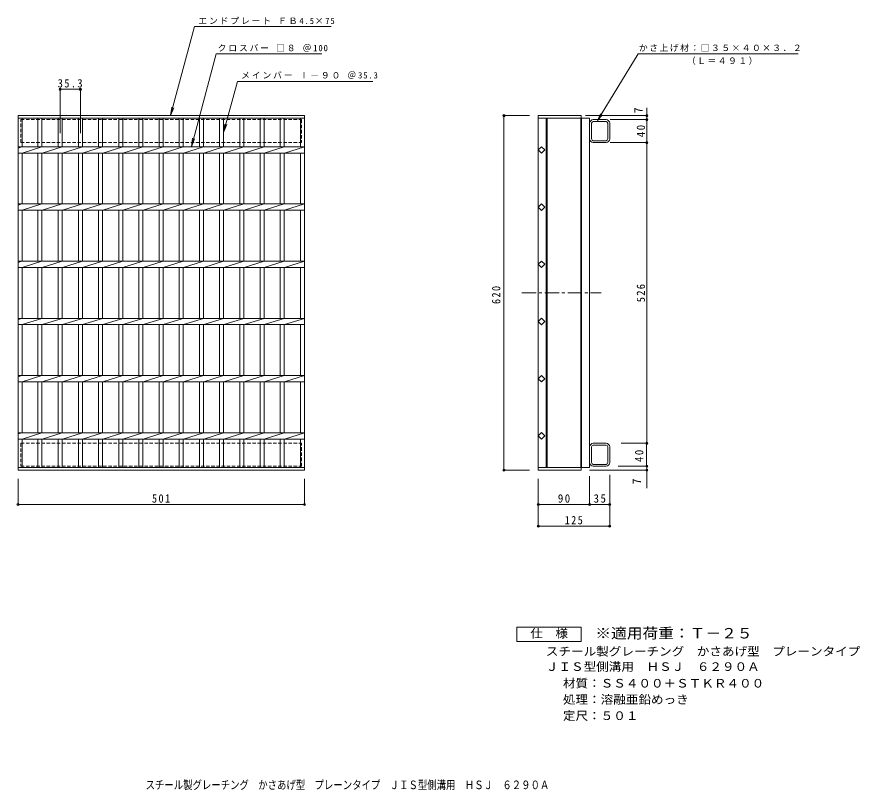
# Model space of a CAD drawing. Units: millimetres, scale not verified. Extents: x -689 to 785, y -684 to 668.
import ezdxf
from ezdxf.enums import TextEntityAlignment as Align

# ---------------------------------------------------------------- set-up
doc = ezdxf.new("R2010")
doc.units = ezdxf.units.MM
doc.header["$LTSCALE"] = 5
doc.header["$PDMODE"] = 32
doc.header["$PDSIZE"] = 4
doc.linetypes.add('CHAIN1', pattern=[8, 5, -1, 1, -1])
doc.linetypes.add('DASHED1', pattern=[1.8, 1.2, -0.6])
for name, color, linetype, lineweight in [('1-1_1-1ﾚｲﾔ', 2, 'Continuous', 9), ('1-2_1-2ﾚｲﾔ', 3, 'Continuous', 9), ('1-4_1-4ﾚｲﾔ', 7, 'Continuous', 9), ('1-5_1-5ﾚｲﾔ', 7, 'Continuous', 9), ('F-4_F-4ﾚｲﾔ', 2, 'Continuous', 9)]:
    doc.layers.add(name, color=color, linetype=linetype, lineweight=lineweight)
doc.layers.add('F-5_F-5ﾚｲﾔ', color=2, linetype='Continuous')
doc.styles.add('ＭＳ ゴシック', font='')
doc.styles.get('ＭＳ ゴシック').set_extended_font_data('MS Gothic')

msp = doc.modelspace()

# ---------------------------------------------------------------- linework, layer by layer
at = {"layer": '1-1_1-1ﾚｲﾔ', "linetype": 'DASHED1'}
for p, q in [((-682.486, 448.168), (-682.486, 488.168)), ((-682.486, 448.168), (-191.486, 448.168)), ((-682.486, -77.833), (-682.486, -117.833)), ((-682.486, -77.833), (-191.486, -77.833))]:
    msp.add_line(p, q, dxfattribs=at)
at = {"layer": '1-1_1-1ﾚｲﾔ'}
for p, q in [((340.762, 488.168), (318.562, 488.168)), ((315.362, 454.568), (315.362, 481.768)), ((340.762, 484.968), (318.562, 484.968)), ((343.962, 454.568), (343.962, 481.768)), ((318.562, 451.368), (340.762, 451.368)), ((340.762, 448.168), (318.562, 448.168)), ((315.362, -84.233), (315.362, -111.433)), ((340.762, -77.833), (318.562, -77.833)), ((318.562, -81.033), (340.762, -81.033)), ((343.962, -84.233), (343.962, -111.433)), ((347.162, -84.233), (347.162, -111.433)), ((340.762, -114.633), (318.562, -114.633)), ((340.762, -117.833), (318.562, -117.833))]:
    msp.add_line(p, q, dxfattribs=at)
at = {"layer": '1-1_1-1ﾚｲﾔ', "linetype": 'DASHED1'}
for points in [[(-682.486, 488.168), (-191.486, 488.168), (-191.486, 448.168)], [(-682.486, -117.833), (-191.486, -117.833), (-191.486, -77.833)]]:
    msp.add_lwpolyline(points, dxfattribs=at)
at = {"layer": '1-1_1-1ﾚｲﾔ'}
for centre, radius, start, end in [((318.562, 481.768), 6.4, 90, 180), ((340.762, 481.768), 6.4, 0, 90), ((318.562, 481.768), 3.2, 90, 180), ((340.762, 481.768), 3.2, 0, 90), ((318.562, 454.568), 6.4, 180, 270), ((318.562, 454.568), 3.2, 180, 270), ((340.762, 454.568), 6.4, 270, 0), ((340.762, 454.568), 3.2, 270, 0), ((318.562, -84.233), 6.4, 90, 180), ((318.562, -84.233), 3.2, 90, 180), ((340.762, -84.233), 6.4, 0, 90), ((340.762, -84.233), 3.2, 0, 90), ((318.562, -111.433), 6.4, 180, 270), ((318.562, -111.433), 3.2, 180, 270), ((340.762, -111.433), 3.2, 270, 0), ((340.762, -111.433), 6.4, 270, 0)]:
    msp.add_arc(centre, radius, start, end, dxfattribs=at)
at = {"layer": '1-2_1-2ﾚｲﾔ'}
for p, q in [((-687.486, -124.833), (-687.486, 495.168)), ((-687.486, 495.168), (-186.486, 495.168)), ((-687.486, 490.668), (-186.486, 490.668)), ((-680.486, 440.668), (-680.486, 490.668)), ((-652.586, 490.668), (-652.586, 440.668)), ((-645.586, 490.668), (-645.586, 440.668)), ((-617.286, 490.668), (-617.286, 440.668)), ((-610.286, 490.668), (-610.286, 440.668)), ((-581.986, 490.668), (-581.986, 440.668)), ((-574.986, 490.668), (-574.986, 440.668)), ((-546.686, 490.668), (-546.686, 440.668)), ((-539.686, 490.668), (-539.686, 440.668)), ((-511.386, 490.668), (-511.386, 440.668)), ((-504.386, 490.668), (-504.386, 440.668)), ((-476.086, 490.668), (-476.086, 440.668)), ((-469.086, 490.668), (-469.086, 440.668)), ((-440.786, 490.668), (-440.786, 440.668)), ((-433.786, 490.668), (-433.786, 440.668)), ((-405.486, 490.668), (-405.486, 440.668)), ((-398.486, 490.668), (-398.486, 440.668)), ((-370.186, 490.668), (-370.186, 440.668)), ((-363.186, 490.668), (-363.186, 440.668)), ((-334.886, 490.668), (-334.886, 440.668)), ((-327.886, 490.668), (-327.886, 440.668)), ((-299.586, 490.668), (-299.586, 440.668)), ((-292.586, 490.668), (-292.586, 440.668)), ((-264.286, 490.668), (-264.286, 440.668)), ((-257.286, 490.668), (-257.286, 440.668)), ((-228.986, 490.668), (-228.986, 440.668)), ((-221.986, 490.668), (-221.986, 440.668)), ((-193.488, 490.668), (-193.488, 440.668)), ((-186.486, 495.168), (-186.486, -124.833)), ((222.162, 495.168), (222.162, -124.833)), ((222.162, 490.668), (312.162, 490.668)), ((236.162, 490.668), (236.162, -120.333)), ((237.662, 490.668), (237.662, -120.333)), ((296.662, 490.668), (296.662, -120.333)), ((298.162, 490.668), (298.162, -120.333)), ((312.162, 490.668), (312.162, -120.333)), ((-687.486, 438.587), (-680.886, 440.668)), ((-687.486, 440.668), (-186.486, 440.668)), ((-687.486, 429.668), (-186.486, 429.668)), ((-680.486, 429.668), (-645.586, 440.668)), ((-680.486, 340.668), (-680.486, 429.668)), ((-652.586, 429.668), (-652.586, 340.668)), ((-645.586, 429.668), (-645.586, 340.668)), ((-645.186, 429.668), (-610.286, 440.668)), ((-617.286, 429.668), (-617.286, 340.668)), ((-610.286, 429.668), (-610.286, 340.668)), ((-609.886, 429.668), (-574.986, 440.668)), ((-581.986, 429.668), (-581.986, 340.668)), ((-574.986, 429.668), (-574.986, 340.668)), ((-574.586, 429.668), (-539.686, 440.668)), ((-546.686, 429.668), (-546.686, 340.668)), ((-539.686, 429.668), (-539.686, 340.668)), ((-539.286, 429.668), (-504.386, 440.668)), ((-511.386, 429.668), (-511.386, 340.668)), ((-504.386, 429.668), (-504.386, 340.668)), ((-503.986, 429.668), (-469.086, 440.668)), ((-476.086, 429.668), (-476.086, 340.668)), ((-469.086, 429.668), (-469.086, 340.668)), ((-468.686, 429.668), (-433.786, 440.668)), ((-440.786, 429.668), (-440.786, 340.668)), ((-433.786, 429.668), (-433.786, 340.668)), ((-433.386, 429.668), (-398.486, 440.668)), ((-405.486, 429.668), (-405.486, 340.668)), ((-398.486, 429.668), (-398.486, 340.668)), ((-398.086, 429.668), (-363.186, 440.668)), ((-370.186, 429.668), (-370.186, 340.668)), ((-363.186, 429.668), (-363.186, 340.668)), ((-362.786, 429.668), (-327.886, 440.668)), ((-334.886, 429.668), (-334.886, 340.668)), ((-327.886, 429.668), (-327.886, 340.668)), ((-327.486, 429.668), (-292.586, 440.668)), ((-299.586, 429.668), (-299.586, 340.668)), ((-292.586, 429.668), (-292.586, 340.668)), ((-292.186, 429.668), (-257.286, 440.668)), ((-264.286, 429.668), (-264.286, 340.668)), ((-257.286, 429.668), (-257.286, 340.668)), ((-256.886, 429.668), (-221.986, 440.668)), ((-228.986, 429.668), (-228.986, 340.668)), ((-221.986, 429.668), (-221.986, 340.668)), ((-221.586, 429.668), (-186.686, 440.668)), ((-193.488, 429.668), (-193.488, 340.668)), ((-687.486, 338.587), (-680.886, 340.668)), ((-687.486, 340.668), (-186.486, 340.668)), ((-680.486, 329.668), (-645.586, 340.668)), ((-645.186, 329.668), (-610.286, 340.668)), ((-609.886, 329.668), (-574.986, 340.668)), ((-574.586, 329.668), (-539.686, 340.668)), ((-539.286, 329.668), (-504.386, 340.668)), ((-503.986, 329.668), (-469.086, 340.668)), ((-468.686, 329.668), (-433.786, 340.668)), ((-433.386, 329.668), (-398.486, 340.668)), ((-398.086, 329.668), (-363.186, 340.668)), ((-362.786, 329.668), (-327.886, 340.668)), ((-327.486, 329.668), (-292.586, 340.668)), ((-292.186, 329.668), (-257.286, 340.668)), ((-256.886, 329.668), (-221.986, 340.668)), ((-221.586, 329.668), (-186.686, 340.668)), ((-687.486, 329.668), (-186.486, 329.668)), ((-680.486, 240.667), (-680.486, 329.668)), ((-652.586, 329.668), (-652.586, 240.667)), ((-645.586, 329.668), (-645.586, 240.667)), ((-617.286, 329.668), (-617.286, 240.667)), ((-610.286, 329.668), (-610.286, 240.667)), ((-581.986, 329.668), (-581.986, 240.667)), ((-574.986, 329.668), (-574.986, 240.667)), ((-546.686, 329.668), (-546.686, 240.667)), ((-539.686, 329.668), (-539.686, 240.667)), ((-511.386, 329.668), (-511.386, 240.667)), ((-504.386, 329.668), (-504.386, 240.667)), ((-476.086, 329.668), (-476.086, 240.667)), ((-469.086, 329.668), (-469.086, 240.667)), ((-440.786, 329.668), (-440.786, 240.667)), ((-433.786, 329.668), (-433.786, 240.667)), ((-405.486, 329.668), (-405.486, 240.667)), ((-398.486, 329.668), (-398.486, 240.667)), ((-370.186, 329.668), (-370.186, 240.667)), ((-363.186, 329.668), (-363.186, 240.667)), ((-334.886, 329.668), (-334.886, 240.667)), ((-327.886, 329.668), (-327.886, 240.667)), ((-299.586, 329.668), (-299.586, 240.667)), ((-292.586, 329.668), (-292.586, 240.667)), ((-264.286, 329.668), (-264.286, 240.667)), ((-257.286, 329.668), (-257.286, 240.667)), ((-228.986, 329.668), (-228.986, 240.667)), ((-221.986, 329.668), (-221.986, 240.667)), ((-193.488, 329.668), (-193.488, 240.667)), ((-687.486, 238.587), (-680.886, 240.667)), ((-687.486, 240.667), (-186.486, 240.667)), ((-680.486, 229.668), (-645.586, 240.667)), ((-645.186, 229.668), (-610.286, 240.667)), ((-609.886, 229.668), (-574.986, 240.667)), ((-574.586, 229.668), (-539.686, 240.667)), ((-539.286, 229.668), (-504.386, 240.667)), ((-503.986, 229.668), (-469.086, 240.667)), ((-468.686, 229.668), (-433.786, 240.667)), ((-433.386, 229.668), (-398.486, 240.667)), ((-398.086, 229.668), (-363.186, 240.667)), ((-362.786, 229.668), (-327.886, 240.667)), ((-327.486, 229.668), (-292.586, 240.667)), ((-292.186, 229.668), (-257.286, 240.667)), ((-256.886, 229.668), (-221.986, 240.667)), ((-221.586, 229.668), (-186.686, 240.667)), ((-687.486, 229.667), (-186.486, 229.667)), ((-680.486, 140.667), (-680.486, 229.667)), ((-652.586, 229.667), (-652.586, 140.667)), ((-645.586, 229.667), (-645.586, 140.667)), ((-617.286, 229.667), (-617.286, 140.667)), ((-610.286, 229.667), (-610.286, 140.667)), ((-581.986, 229.667), (-581.986, 140.667)), ((-574.986, 229.667), (-574.986, 140.667)), ((-546.686, 229.667), (-546.686, 140.667)), ((-539.686, 229.667), (-539.686, 140.667)), ((-511.386, 229.667), (-511.386, 140.667)), ((-504.386, 229.667), (-504.386, 140.667)), ((-476.086, 229.667), (-476.086, 140.667)), ((-469.086, 229.667), (-469.086, 140.667)), ((-440.786, 229.667), (-440.786, 140.667)), ((-433.786, 229.667), (-433.786, 140.667)), ((-405.486, 229.667), (-405.486, 140.667)), ((-398.486, 229.667), (-398.486, 140.667)), ((-370.186, 229.667), (-370.186, 140.667)), ((-363.186, 229.667), (-363.186, 140.667)), ((-334.886, 229.667), (-334.886, 140.667)), ((-327.886, 229.667), (-327.886, 140.667)), ((-299.586, 229.667), (-299.586, 140.667)), ((-292.586, 229.667), (-292.586, 140.667)), ((-264.286, 229.667), (-264.286, 140.667)), ((-257.286, 229.667), (-257.286, 140.667)), ((-228.986, 229.667), (-228.986, 140.667)), ((-221.986, 229.667), (-221.986, 140.667)), ((-193.488, 229.667), (-193.488, 140.667)), ((-687.486, 138.587), (-680.886, 140.668)), ((-687.486, 140.667), (-186.486, 140.667)), ((-680.486, 129.668), (-645.586, 140.668)), ((-645.186, 129.668), (-610.286, 140.668)), ((-609.886, 129.668), (-574.986, 140.668)), ((-574.586, 129.668), (-539.686, 140.668)), ((-539.286, 129.668), (-504.386, 140.668)), ((-503.986, 129.668), (-469.086, 140.668)), ((-468.686, 129.668), (-433.786, 140.668)), ((-433.386, 129.668), (-398.486, 140.668)), ((-398.086, 129.668), (-363.186, 140.668)), ((-362.786, 129.668), (-327.886, 140.668)), ((-327.486, 129.668), (-292.586, 140.668)), ((-292.186, 129.668), (-257.286, 140.668)), ((-256.886, 129.668), (-221.986, 140.668)), ((-221.586, 129.668), (-186.686, 140.668)), ((-687.486, 129.668), (-186.486, 129.668)), ((-680.486, 40.667), (-680.486, 129.668)), ((-652.586, 129.668), (-652.586, 40.667)), ((-645.586, 129.668), (-645.586, 40.667)), ((-617.286, 129.668), (-617.286, 40.667)), ((-610.286, 129.668), (-610.286, 40.667)), ((-581.986, 129.668), (-581.986, 40.667)), ((-574.986, 129.668), (-574.986, 40.667)), ((-546.686, 129.668), (-546.686, 40.667)), ((-539.686, 129.668), (-539.686, 40.667)), ((-511.386, 129.668), (-511.386, 40.667)), ((-504.386, 129.668), (-504.386, 40.667)), ((-476.086, 129.668), (-476.086, 40.667)), ((-469.086, 129.668), (-469.086, 40.667)), ((-440.786, 129.668), (-440.786, 40.667)), ((-433.786, 129.668), (-433.786, 40.667)), ((-405.486, 129.668), (-405.486, 40.667)), ((-398.486, 129.668), (-398.486, 40.667)), ((-370.186, 129.668), (-370.186, 40.667)), ((-363.186, 129.668), (-363.186, 40.667)), ((-334.886, 129.668), (-334.886, 40.667)), ((-327.886, 129.668), (-327.886, 40.667)), ((-299.586, 129.668), (-299.586, 40.667)), ((-292.586, 129.668), (-292.586, 40.667)), ((-264.286, 129.668), (-264.286, 40.667)), ((-257.286, 129.668), (-257.286, 40.667)), ((-228.986, 129.668), (-228.986, 40.667)), ((-221.986, 129.668), (-221.986, 40.667)), ((-193.488, 129.668), (-193.488, 40.667)), ((-687.486, 38.588), (-680.886, 40.668)), ((-687.486, 40.668), (-186.486, 40.668)), ((-687.486, 29.668), (-186.486, 29.668)), ((-680.486, 29.668), (-645.586, 40.668)), ((-680.486, -59.332), (-680.486, 29.668)), ((-652.586, 29.668), (-652.586, -59.332)), ((-645.586, 29.668), (-645.586, -59.332)), ((-645.186, 29.668), (-610.286, 40.668)), ((-617.286, 29.668), (-617.286, -59.332)), ((-610.286, 29.668), (-610.286, -59.332)), ((-609.886, 29.668), (-574.986, 40.668)), ((-581.986, 29.668), (-581.986, -59.332)), ((-574.986, 29.668), (-574.986, -59.332)), ((-574.586, 29.668), (-539.686, 40.668)), ((-546.686, 29.668), (-546.686, -59.332)), ((-539.686, 29.668), (-539.686, -59.332)), ((-539.286, 29.668), (-504.386, 40.668)), ((-511.386, 29.668), (-511.386, -59.332)), ((-504.386, 29.668), (-504.386, -59.332)), ((-503.986, 29.668), (-469.086, 40.668)), ((-476.086, 29.668), (-476.086, -59.332)), ((-469.086, 29.668), (-469.086, -59.332)), ((-468.686, 29.668), (-433.786, 40.668)), ((-440.786, 29.668), (-440.786, -59.332)), ((-433.786, 29.668), (-433.786, -59.332)), ((-433.386, 29.668), (-398.486, 40.668)), ((-405.486, 29.668), (-405.486, -59.332)), ((-398.486, 29.668), (-398.486, -59.332)), ((-398.086, 29.668), (-363.186, 40.668)), ((-370.186, 29.668), (-370.186, -59.332)), ((-363.186, 29.668), (-363.186, -59.332)), ((-362.786, 29.668), (-327.886, 40.668)), ((-334.886, 29.668), (-334.886, -59.332)), ((-327.886, 29.668), (-327.886, -59.332)), ((-327.486, 29.668), (-292.586, 40.668)), ((-299.586, 29.668), (-299.586, -59.332)), ((-292.586, 29.668), (-292.586, -59.332)), ((-292.186, 29.668), (-257.286, 40.668)), ((-264.286, 29.668), (-264.286, -59.332)), ((-257.286, 29.668), (-257.286, -59.332)), ((-256.886, 29.668), (-221.986, 40.668)), ((-228.986, 29.668), (-228.986, -59.332)), ((-221.986, 29.668), (-221.986, -59.332)), ((-221.586, 29.668), (-186.686, 40.668)), ((-193.488, 29.668), (-193.488, -59.332)), ((-687.486, -61.412), (-680.886, -59.332)), ((-687.486, -59.332), (-186.486, -59.332)), ((-687.486, -70.332), (-186.486, -70.332)), ((-680.486, -70.332), (-645.586, -59.332)), ((-680.486, -120.333), (-680.486, -70.332)), ((-652.586, -70.332), (-652.586, -120.333)), ((-645.586, -70.332), (-645.586, -120.333)), ((-645.186, -70.332), (-610.286, -59.332)), ((-617.286, -70.332), (-617.286, -120.333)), ((-610.286, -70.332), (-610.286, -120.333)), ((-609.886, -70.332), (-574.986, -59.332)), ((-581.986, -70.332), (-581.986, -120.333)), ((-574.986, -70.332), (-574.986, -120.333)), ((-574.586, -70.332), (-539.686, -59.332)), ((-546.686, -70.332), (-546.686, -120.333)), ((-539.686, -70.332), (-539.686, -120.333)), ((-539.286, -70.332), (-504.386, -59.332)), ((-511.386, -70.332), (-511.386, -120.333)), ((-504.386, -70.332), (-504.386, -120.333)), ((-503.986, -70.332), (-469.086, -59.332)), ((-476.086, -70.332), (-476.086, -120.333)), ((-469.086, -70.332), (-469.086, -120.333)), ((-468.686, -70.332), (-433.786, -59.332)), ((-440.786, -70.332), (-440.786, -120.333)), ((-433.786, -70.332), (-433.786, -120.333)), ((-433.386, -70.332), (-398.486, -59.332)), ((-405.486, -70.332), (-405.486, -120.333)), ((-398.486, -70.332), (-398.486, -120.333)), ((-398.086, -70.332), (-363.186, -59.332)), ((-370.186, -70.332), (-370.186, -120.333)), ((-363.186, -70.332), (-363.186, -120.333)), ((-362.786, -70.332), (-327.886, -59.332)), ((-334.886, -70.332), (-334.886, -120.333)), ((-327.886, -70.332), (-327.886, -120.333)), ((-327.486, -70.332), (-292.586, -59.332)), ((-299.586, -70.332), (-299.586, -120.333)), ((-292.586, -70.332), (-292.586, -120.333)), ((-292.186, -70.332), (-257.286, -59.332)), ((-264.286, -70.332), (-264.286, -120.333)), ((-257.286, -70.332), (-257.286, -120.333)), ((-256.886, -70.332), (-221.986, -59.332)), ((-228.986, -70.332), (-228.986, -120.333)), ((-221.986, -70.332), (-221.986, -120.333)), ((-221.586, -70.332), (-186.686, -59.332)), ((-193.488, -70.332), (-193.488, -120.333)), ((-186.486, -120.333), (-687.486, -120.333)), ((-186.486, -124.833), (-687.486, -124.833)), ((222.162, -120.333), (312.162, -120.333))]:
    msp.add_line(p, q, dxfattribs=at)
at = {"layer": '1-2_1-2ﾚｲﾔ', "linetype": 'CHAIN1'}
msp.add_line((193.704, 185.168), (332.172, 185.168), dxfattribs=at)
at = {"layer": '1-2_1-2ﾚｲﾔ'}
for points in [[(222.162, 495.168), (297.162, 495.168), (297.162, 490.668)], [(222.162, -124.833), (297.162, -124.833), (297.162, -120.333)]]:
    msp.add_lwpolyline(points, dxfattribs=at)
for points in [[(233.476, 435.164), (227.819, 429.507), (222.162, 435.164), (227.819, 440.821)], [(233.476, 335.165), (227.819, 329.508), (222.162, 335.165), (227.819, 340.822)], [(233.476, 235.165), (227.819, 229.509), (222.162, 235.165), (227.819, 240.822)], [(233.476, 135.166), (227.819, 129.509), (222.162, 135.166), (227.819, 140.823)], [(233.476, 35.167), (227.819, 29.51), (222.162, 35.167), (227.819, 40.824)], [(233.476, -64.833), (227.819, -70.49), (222.162, -64.833), (227.819, -59.176)]]:
    msp.add_lwpolyline(points, close=True, dxfattribs=at)
at = {"layer": '1-4_1-4ﾚｲﾔ'}
for p, q in [((-420.633, 495.168), (-378.833, 651.168)), ((-378.833, 651.168), (-140.07, 651.168)), ((-384.336, 440.668), (-340.794, 603.168)), ((-340.794, 603.168), (-156.26, 603.168)), ((397.107, 603.168), (677.027, 603.168)), ((-327.886, 465.668), (-303.905, 555.168)), ((-303.905, 555.168), (-66.945, 555.168)), ((-613.786, 464.738), (-613.786, 542.752)), ((-613.786, 541.252), (-578.486, 541.252)), ((-578.486, 464.738), (-578.486, 542.752)), ((-420.633, 495.168), (-418.675, 510.04)), ((-420.633, 495.168), (-414.893, 509.026)), ((412.162, 488.168), (412.162, 508.859)), ((207.162, 495.168), (160.362, 495.168)), ((162.162, -124.833), (162.162, 495.168)), ((304.662, 495.168), (413.662, 495.168)), ((348.262, 488.168), (413.662, 488.168)), ((-327.886, 465.668), (-325.928, 480.54)), ((-327.886, 465.668), (-322.146, 479.526)), ((-384.336, 440.668), (-382.378, 455.539)), ((-384.336, 440.668), (-378.596, 454.526)), ((348.262, 448.168), (413.662, 448.168)), ((367.162, -77.833), (413.962, -77.833)), ((412.162, -156.12), (411.589, -77.837)), ((362.162, -117.833), (413.962, -117.833)), ((207.162, -124.833), (160.362, -124.833)), ((312.162, -124.833), (413.962, -124.833)), ((-687.486, -139.833), (-687.486, -186.633)), ((-186.486, -139.833), (-186.486, -186.633)), ((222.162, -139.833), (222.162, -224.565)), ((312.162, -135.333), (312.162, -186.633)), ((347.162, -132.833), (347.162, -185.867)), ((347.162, -135.833), (347.162, -224.565)), ((-687.486, -184.833), (-186.486, -184.833)), ((222.162, -184.833), (347.162, -184.833)), ((222.162, -222.765), (347.162, -222.765))]:
    msp.add_line(p, q, dxfattribs=at)
msp.add_lwpolyline([(412.162, -77.833), (412.162, 448.168), (412.162, 488.168)], dxfattribs=at)
for p in [(-613.786, 541.252), (-578.486, 541.252), (162.162, 495.168), (412.162, 495.168), (412.162, 488.168), (412.162, 448.168), (412.162, -77.833), (412.162, -117.833), (162.162, -124.833), (412.162, -124.833), (-687.486, -184.833), (-186.486, -184.833), (222.162, -184.833), (312.162, -184.833), (347.162, -184.833), (222.162, -222.765), (347.162, -222.765)]:
    msp.add_point(p, dxfattribs=at)
at = {"layer": '1-5_1-5ﾚｲﾔ'}
for p, q in [((397.107, 603.168), (325.94, 486.877)), ((325.94, 486.877), (331.017, 498.299)), ((325.94, 486.877), (333.8, 496.596))]:
    msp.add_line(p, q, dxfattribs=at)
at = {"layer": '1-5_1-5ﾚｲﾔ', "color": 2}
msp.add_line((347.162, 453.868), (347.162, 482.468), dxfattribs=at)
at = {"layer": 'F-4_F-4ﾚｲﾔ'}
msp.add_lwpolyline([(184.536, -424.681), (184.536, -399.681), (297.036, -399.681), (297.036, -424.681)], close=True, dxfattribs=at)

# ---------------------------------------------------------------- texts
at = {"layer": '1-4_1-4ﾚｲﾔ', "color": 2, "style": 'ＭＳ ゴシック'}
for p in [(409.162, 499.547), (406.162, -149.482)]:
    msp.add_text('7', height=14.66, rotation=90, dxfattribs=at).set_placement(p, align=Align.BOTTOM_LEFT)
at = {"layer": '1-4_1-4ﾚｲﾔ', "char_height": 11, "attachment_point": 7, "style": 'ＭＳ ゴシック'}
for s, insert in [('\\T1.21;エンドプレート\\~ＦＢ4.5×75', (-372.24, 654.829)), ('\\T1.21;クロスバー\\~□８\\~＠100', (-338.39, 606.835)), ('\\T1.17;かさ上げ材：□３５×４０×３．２', (398.277, 606.913)), ('\\T1.17;（Ｌ＝４９１）', (482.098, 584.091)), ('\\T1.21;メインバー\\~Ⅰ－９０\\~＠35.3', (-297.287, 559.175))]:
    msp.add_mtext(s, dxfattribs=dict(at, insert=insert))
at = {"layer": '1-4_1-4ﾚｲﾔ', "color": 2, "char_height": 14.66, "attachment_point": 7, "style": 'ＭＳ ゴシック'}
for s, insert in [('\\T1.28;\\W0.9;35.3', (-618.011, 544.252)), ('\\T1.27;\\W0.9;501', (-453.236, -181.833)), ('\\T1.27;\\W0.95;90', (256.537, -181.833)), ('\\T1.27;\\W0.95;35', (319.037, -181.833)), ('\\T1.27;\\W0.9;125', (268.412, -219.765))]:
    msp.add_mtext(s, dxfattribs=dict(at, insert=insert))
at = {"layer": '1-4_1-4ﾚｲﾔ', "color": 2, "char_height": 14.66, "attachment_point": 7, "rotation": 90, "style": 'ＭＳ ゴシック'}
for s, insert in [('\\T1.27;\\W0.95;40', (409.162, 457.543)), ('\\T1.27;\\W0.9;620', (156.162, 165.668)), ('\\T1.27;\\W0.9;526', (409.162, 168.918)), ('\\T1.27;\\W0.95;40', (406.162, -110.583))]:
    msp.add_mtext(s, dxfattribs=dict(at, insert=insert))
at = {"layer": 'F-4_F-4ﾚｲﾔ', "style": 'ＭＳ ゴシック', "width": 1.1}
for s, p in [('仕\u3000様', (208.286, -422.181)), ('スチール製グレーチング\u3000かさあげ型\u3000プレーンタイプ', (235.581, -453.641)), ('ＪＩＳ型側溝用\u3000ＨＳＪ\u3000６２９０Ａ', (235.581, -480.299)), ('材質：ＳＳ４００＋ＳＴＫＲ４００', (265.437, -509.413)), ('処理：溶融亜鉛めっき', (265.437, -537.8)), ('定尺：５０１', (265.437, -566.147))]:
    msp.add_text(s, height=14.66, dxfattribs=at).set_placement(p, align=Align.BOTTOM_LEFT)
at = {"layer": 'F-5_F-5ﾚｲﾔ', "color": 3, "style": 'ＭＳ ゴシック', "width": 1.1}
msp.add_text('※適用荷重：Ｔ－２５', height=18.33, dxfattribs=at).set_placement((322.036, -424.681), align=Align.BOTTOM_LEFT)
at = {"layer": 'F-5_F-5ﾚｲﾔ', "style": 'ＭＳ ゴシック', "width": 0.8}
msp.add_text('スチール製グレーチング\u3000かさあげ型\u3000プレーンタイプ\u3000ＪＩＳ型側溝用\u3000ＨＳＪ\u3000６２９０Ａ', height=14.66, dxfattribs=at).set_placement((-464.379, -687.109), align=Align.BOTTOM_LEFT)

doc.saveas('drawing.dxf')
